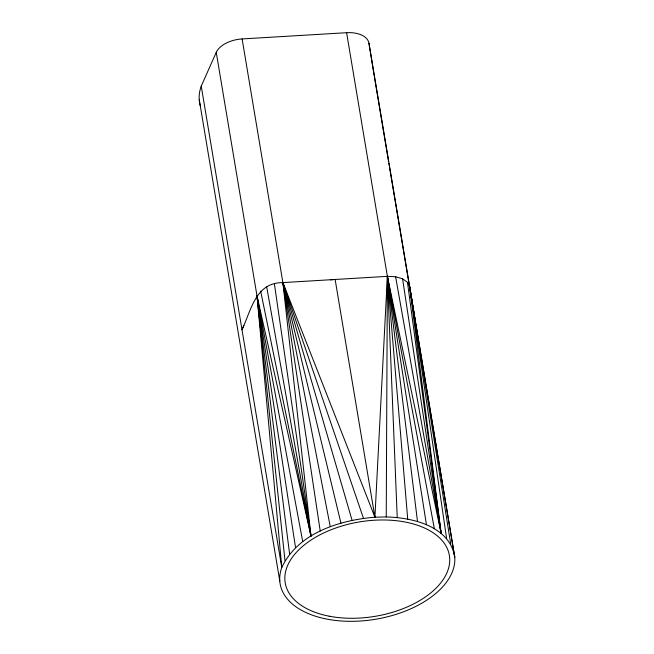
<?xml version="1.0" encoding="UTF-8"?>
<svg xmlns="http://www.w3.org/2000/svg" width="654" height="654" viewBox="0 0 654 654"><rect width="100%" height="100%" fill="white"/><g stroke="black" fill="none" stroke-linecap="round" stroke-linejoin="round"><path stroke-width="0.98" d="M201.236 86.14L281.784 567.509A88.38 50.816 -9.5 0 0 359.643 621.063A88.38 50.816 -9.5 0 0 454.759 557.183C449.903 526.298 412.748 517.527 386.236 516.954L387.381 276.356L346.604 32.7L242.119 38.938A24.827 14.274 -9.5 0 0 216.245 52.361L201.236 86.14A88.38 50.816 -9.5 0 0 200.484 106.234M216.245 52.361L257.022 296.009L281.784 567.509C297.938 532.936 339.598 520.192 374.914 517.183L387.381 276.356L395.605 276.732L402.578 278.808L407.483 282.332L409.723 286.893L454.759 557.183L414.979 319.471M346.604 32.7A24.827 14.274 -9.5 0 1 368.954 43.238L409.723 286.893L441.131 533.378L387.381 276.356L282.888 282.593C255.518 282.553 251.455 309.571 242.005 329.796A88.38 50.816 -9.5 0 1 243.844 325.537M242.119 38.938L282.888 282.593L374.914 517.183L386.236 516.954M363.461 518.311L282.888 282.593L310.993 536.084L257.022 296.009L284.989 560.715M352.073 520.306L282.888 282.593L320.231 531.089M340.947 523.135L282.888 282.593L330.278 526.748M260.652 291.104L310.993 536.084L274.41 283.967M397.231 517.608L387.381 276.356L434.362 528.718M289.608 554.061L257.022 296.009L302.72 541.643M395.605 276.732L441.131 533.378L407.483 282.332M266.693 286.918L310.993 536.084M374.374 76.82L388.525 161.399M388.868 163.41L389.204 165.421M389.539 167.44L414.816 318.465M374.914 517.183L335.134 279.471A88.38 50.816 -9.5 0 0 330.368 279.838M199.241 99.702L279.789 581.071M446.641 538.643L409.723 286.893L414.824 318.482M368.954 43.238L374.211 75.815M409.723 286.893L450.794 544.439M407.712 519.145L387.381 276.356L426.441 524.745M257.022 296.009L295.551 547.668M402.578 278.808L441.131 533.378M387.381 276.356L417.505 521.54M329.199 616.191A83.221 47.856 -9.5 0 0 449.658 557.878A83.221 47.856 -9.5 0 0 322.978 533.312A83.221 47.856 -9.5 0 0 329.199 616.191"/></g></svg>
